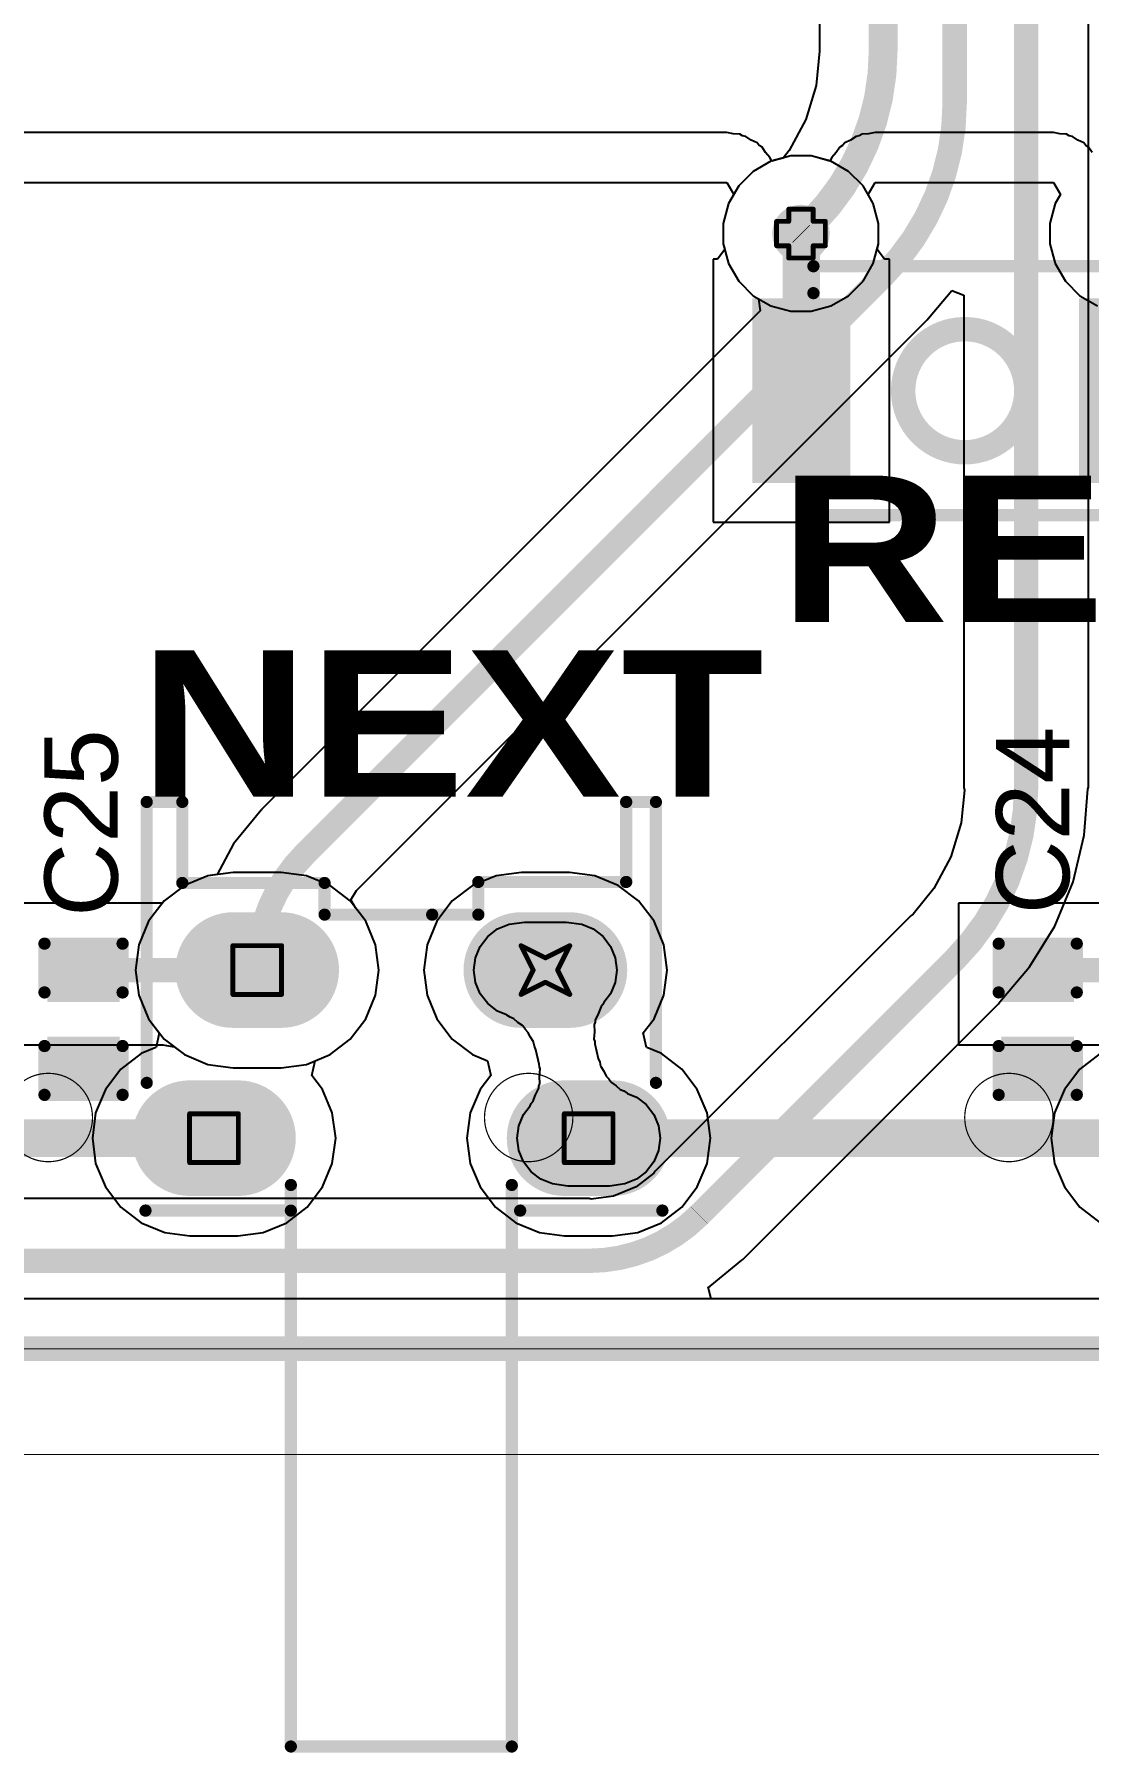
# Model space of a CAD drawing. Header units: inches. Extents: x -5 to 501, y -9 to 81.
# Drawn here: x 19.66 to 30.63, y -4.21 to 13.68 of the extents above; entities that cross this region are included whole.
import ezdxf

# ---------------------------------------------------------------- set-up
doc = ezdxf.new("R2010")
doc.units = ezdxf.units.IN
for name, color, linetype in [('Board Outline', 216, 'Continuous'), ('Bottom Layer', 5, 'Continuous'), ('Bottom Solder', 6, 'Continuous'), ('Drill Drawing', 1, 'Continuous'), ('Ground', 16, 'Continuous'), ('Mechanical 4', 56, 'Continuous'), ('Multi-Layer', 9, 'Continuous'), ('Pad Holes', 156, 'Continuous'), ('Power', 76, 'Continuous'), ('Top Layer', 1, 'Continuous'), ('Top Overlay', 2, 'Continuous'), ('Top Paste', 8, 'Continuous'), ('Top Solder', 216, 'Continuous'), ('Via Holes', 16, 'Continuous')]:
    doc.layers.add(name, color=color, linetype=linetype)
doc.styles.add('Arial', font='', dxfattribs={"height": 0.2})
doc.styles.add('Arial Black_Bold', font='', dxfattribs={"height": 0.2})
doc.styles.get('Arial').set_extended_font_data('Arial')
doc.styles.get('Arial Black_Bold').set_extended_font_data('Arial Black', bold=True)

msp = doc.modelspace()

# ---------------------------------------------------------------- hatches: boundary and pattern name
at = {"layer": 'Bottom Layer'}
h = msp.add_hatch(color=5, dxfattribs=at)
edge = h.paths.add_edge_path()
edge.add_arc((27.635, 11.608), 0.3, 0, 360)
h = msp.add_hatch(color=5, dxfattribs=at)
edge = h.paths.add_edge_path()
edge.add_arc((21.725, 3.941), 0.5, 90, 270)
edge.add_line((21.725, 3.441), (22.225, 3.441))
edge.add_arc((22.225, 3.941), 0.5, 270, 450)
edge.add_line((22.225, 4.441), (21.725, 4.441))
h = msp.add_hatch(color=5, dxfattribs=at)
edge = h.paths.add_edge_path()
edge.add_arc((24.725, 3.941), 0.5, 90, 270)
edge.add_line((24.725, 3.441), (25.225, 3.441))
edge.add_arc((25.225, 3.941), 0.5, 270, 450)
edge.add_line((25.225, 4.441), (24.725, 4.441))
h = msp.add_hatch(color=5, dxfattribs=at)
edge = h.paths.add_edge_path()
edge.add_arc((21.275, 2.191), 0.5, 90, 270)
edge.add_line((21.275, 1.691), (21.775, 1.691))
edge.add_arc((21.775, 2.191), 0.5, 270, 450)
edge.add_line((21.775, 2.691), (21.275, 2.691))
h = msp.add_hatch(color=5, dxfattribs=at)
edge = h.paths.add_edge_path()
edge.add_arc((25.175, 2.191), 0.5, 90, 270)
edge.add_line((25.175, 1.691), (25.675, 1.691))
edge.add_arc((25.675, 2.191), 0.5, 270, 450)
edge.add_line((25.675, 2.691), (25.175, 2.691))
at = {"layer": 'Bottom Solder'}
h = msp.add_hatch(color=6, dxfattribs=at)
edge = h.paths.add_edge_path()
edge.add_arc((21.725, 3.941), 0.602, 90, 270)
edge.add_line((21.725, 3.339), (22.225, 3.339))
edge.add_arc((22.225, 3.941), 0.602, 270, 450)
edge.add_line((22.225, 4.543), (21.725, 4.543))
h = msp.add_hatch(color=6, dxfattribs=at)
edge = h.paths.add_edge_path()
edge.add_arc((24.725, 3.941), 0.602, 90, 270)
edge.add_line((24.725, 3.339), (25.225, 3.339))
edge.add_arc((25.225, 3.941), 0.602, 270, 450)
edge.add_line((25.225, 4.543), (24.725, 4.543))
h = msp.add_hatch(color=6, dxfattribs=at)
edge = h.paths.add_edge_path()
edge.add_arc((21.275, 2.191), 0.602, 90, 270)
edge.add_line((21.275, 1.589), (21.775, 1.589))
edge.add_arc((21.775, 2.191), 0.602, 270, 450)
edge.add_line((21.775, 2.793), (21.275, 2.793))
h = msp.add_hatch(color=6, dxfattribs=at)
edge = h.paths.add_edge_path()
edge.add_arc((25.175, 2.191), 0.602, 90, 270)
edge.add_line((25.175, 1.589), (25.675, 1.589))
edge.add_arc((25.675, 2.191), 0.602, 270, 450)
edge.add_line((25.675, 2.793), (25.175, 2.793))
at = {"layer": 'Ground'}
h = msp.add_hatch(color=16, dxfattribs=at)
edge = h.paths.add_edge_path()
edge.add_arc((27.635, 11.608), 0.3, 0, 360)
h = msp.add_hatch(color=16, dxfattribs=at)
edge = h.paths.add_edge_path()
edge.add_arc((21.725, 3.941), 0.5, 90, 270)
edge.add_line((21.725, 3.441), (22.225, 3.441))
edge.add_arc((22.225, 3.941), 0.5, 270, 450)
edge.add_line((22.225, 4.441), (21.725, 4.441))
h = msp.add_hatch(color=16, dxfattribs=at)
edge = h.paths.add_edge_path()
edge.add_arc((24.725, 3.941), 0.5, 90, 270)
edge.add_line((24.725, 3.441), (25.225, 3.441))
edge.add_arc((25.225, 3.941), 0.5, 270, 450)
edge.add_line((25.225, 4.441), (24.725, 4.441))
h = msp.add_hatch(color=16, dxfattribs=at)
edge = h.paths.add_edge_path()
edge.add_arc((21.275, 2.191), 0.5, 90, 270)
edge.add_line((21.275, 1.691), (21.775, 1.691))
edge.add_arc((21.775, 2.191), 0.5, 270, 450)
edge.add_line((21.775, 2.691), (21.275, 2.691))
h = msp.add_hatch(color=16, dxfattribs=at)
edge = h.paths.add_edge_path()
edge.add_arc((25.175, 2.191), 0.5, 90, 270)
edge.add_line((25.175, 1.691), (25.675, 1.691))
edge.add_arc((25.675, 2.191), 0.5, 270, 450)
edge.add_line((25.675, 2.691), (25.175, 2.691))
at = {"layer": 'Multi-Layer'}
h = msp.add_hatch(color=9, dxfattribs=at)
edge = h.paths.add_edge_path()
edge.add_arc((21.725, 3.941), 0.5, 90, 270)
edge.add_line((21.725, 3.441), (22.225, 3.441))
edge.add_arc((22.225, 3.941), 0.5, 270, 450)
edge.add_line((22.225, 4.441), (21.725, 4.441))
h = msp.add_hatch(color=9, dxfattribs=at)
edge = h.paths.add_edge_path()
edge.add_arc((24.725, 3.941), 0.5, 90, 270)
edge.add_line((24.725, 3.441), (25.225, 3.441))
edge.add_arc((25.225, 3.941), 0.5, 270, 450)
edge.add_line((25.225, 4.441), (24.725, 4.441))
h = msp.add_hatch(color=9, dxfattribs=at)
edge = h.paths.add_edge_path()
edge.add_arc((21.275, 2.191), 0.5, 90, 270)
edge.add_line((21.275, 1.691), (21.775, 1.691))
edge.add_arc((21.775, 2.191), 0.5, 270, 450)
edge.add_line((21.775, 2.691), (21.275, 2.691))
h = msp.add_hatch(color=9, dxfattribs=at)
edge = h.paths.add_edge_path()
edge.add_arc((25.175, 2.191), 0.5, 90, 270)
edge.add_line((25.175, 1.691), (25.675, 1.691))
edge.add_arc((25.675, 2.191), 0.5, 270, 450)
edge.add_line((25.675, 2.691), (25.175, 2.691))
at = {"layer": 'Pad Holes'}
h = msp.add_hatch(color=7, dxfattribs=at)
edge = h.paths.add_edge_path()
edge.add_arc((21.825, 3.941), 0.3, 90, 270)
edge.add_line((21.825, 3.641), (22.125, 3.641))
edge.add_arc((22.125, 3.941), 0.3, 270, 450)
edge.add_line((22.125, 4.241), (21.825, 4.241))
h = msp.add_hatch(color=7, dxfattribs=at)
edge = h.paths.add_edge_path()
edge.add_arc((24.825, 3.941), 0.3, 90, 270)
edge.add_line((24.825, 3.641), (25.125, 3.641))
edge.add_arc((25.125, 3.941), 0.3, 270, 450)
edge.add_line((25.125, 4.241), (24.825, 4.241))
h = msp.add_hatch(color=7, dxfattribs=at)
edge = h.paths.add_edge_path()
edge.add_arc((21.375, 2.191), 0.3, 90, 270)
edge.add_line((21.375, 1.891), (21.675, 1.891))
edge.add_arc((21.675, 2.191), 0.3, 270, 450)
edge.add_line((21.675, 2.491), (21.375, 2.491))
h = msp.add_hatch(color=7, dxfattribs=at)
edge = h.paths.add_edge_path()
edge.add_arc((25.275, 2.191), 0.3, 90, 270)
edge.add_line((25.275, 1.891), (25.575, 1.891))
edge.add_arc((25.575, 2.191), 0.3, 270, 450)
edge.add_line((25.575, 2.491), (25.275, 2.491))
at = {"layer": 'Power'}
h = msp.add_hatch(color=76, dxfattribs=at)
edge = h.paths.add_edge_path()
edge.add_arc((27.635, 11.608), 0.3, 0, 360)
h = msp.add_hatch(color=76, dxfattribs=at)
edge = h.paths.add_edge_path()
edge.add_arc((21.725, 3.941), 0.5, 90, 270)
edge.add_line((21.725, 3.441), (22.225, 3.441))
edge.add_arc((22.225, 3.941), 0.5, 270, 450)
edge.add_line((22.225, 4.441), (21.725, 4.441))
h = msp.add_hatch(color=76, dxfattribs=at)
edge = h.paths.add_edge_path()
edge.add_arc((24.725, 3.941), 0.5, 90, 270)
edge.add_line((24.725, 3.441), (25.225, 3.441))
edge.add_arc((25.225, 3.941), 0.5, 270, 450)
edge.add_line((25.225, 4.441), (24.725, 4.441))
h = msp.add_hatch(color=76, dxfattribs=at)
edge = h.paths.add_edge_path()
edge.add_arc((21.275, 2.191), 0.5, 90, 270)
edge.add_line((21.275, 1.691), (21.775, 1.691))
edge.add_arc((21.775, 2.191), 0.5, 270, 450)
edge.add_line((21.775, 2.691), (21.275, 2.691))
h = msp.add_hatch(color=76, dxfattribs=at)
edge = h.paths.add_edge_path()
edge.add_arc((25.175, 2.191), 0.5, 90, 270)
edge.add_line((25.175, 1.691), (25.675, 1.691))
edge.add_arc((25.675, 2.191), 0.5, 270, 450)
edge.add_line((25.675, 2.691), (25.175, 2.691))
at = {"layer": 'Top Layer'}
h = msp.add_hatch(color=1, dxfattribs=at)
edge = h.paths.add_edge_path()
edge.add_arc((27.635, 11.608), 0.3, 0, 360)
for points in [[(28.05, 9.112), (27.23, 9.112), (27.23, 10.832), (28.05, 10.832)], [(20.485, 3.67), (19.85, 3.67), (19.85, 4.128), (20.485, 4.128)], [(30.417, 3.67), (29.782, 3.67), (29.782, 4.128), (30.417, 4.128)], [(20.485, 2.731), (19.85, 2.731), (19.85, 3.188), (20.485, 3.188)], [(30.417, 2.731), (29.782, 2.731), (29.782, 3.188), (30.417, 3.188)]]:
    msp.add_hatch(color=1, dxfattribs=at).paths.add_polyline_path(points)
h = msp.add_hatch(color=1, dxfattribs=at)
edge = h.paths.add_edge_path()
edge.add_arc((21.725, 3.941), 0.5, 90, 270)
edge.add_line((21.725, 3.441), (22.225, 3.441))
edge.add_arc((22.225, 3.941), 0.5, 270, 450)
edge.add_line((22.225, 4.441), (21.725, 4.441))
h = msp.add_hatch(color=1, dxfattribs=at)
edge = h.paths.add_edge_path()
edge.add_arc((24.725, 3.941), 0.5, 90, 270)
edge.add_line((24.725, 3.441), (25.225, 3.441))
edge.add_arc((25.225, 3.941), 0.5, 270, 450)
edge.add_line((25.225, 4.441), (24.725, 4.441))
h = msp.add_hatch(color=1, dxfattribs=at)
edge = h.paths.add_edge_path()
edge.add_arc((21.275, 2.191), 0.5, 90, 270)
edge.add_line((21.275, 1.691), (21.775, 1.691))
edge.add_arc((21.775, 2.191), 0.5, 270, 450)
edge.add_line((21.775, 2.691), (21.275, 2.691))
h = msp.add_hatch(color=1, dxfattribs=at)
edge = h.paths.add_edge_path()
edge.add_arc((25.175, 2.191), 0.5, 90, 270)
edge.add_line((25.175, 1.691), (25.675, 1.691))
edge.add_arc((25.675, 2.191), 0.5, 270, 450)
edge.add_line((25.675, 2.691), (25.175, 2.691))
at = {"layer": 'Top Paste'}
for points in [[(28.05, 9.112), (27.23, 9.112), (27.23, 10.832), (28.05, 10.832)], [(20.485, 3.67), (19.85, 3.67), (19.85, 4.128), (20.485, 4.128)], [(30.417, 3.67), (29.782, 3.67), (29.782, 4.128), (30.417, 4.128)], [(20.485, 2.731), (19.85, 2.731), (19.85, 3.188), (20.485, 3.188)], [(30.417, 2.731), (29.782, 2.731), (29.782, 3.188), (30.417, 3.188)]]:
    msp.add_hatch(color=8, dxfattribs=at).paths.add_polyline_path(points)
at = {"layer": 'Top Solder'}
for points in [[(28.151, 9.011), (27.128, 9.011), (27.128, 10.934), (28.151, 10.934)], [(31.551, 9.011), (30.528, 9.011), (30.528, 10.934), (31.551, 10.934)], [(20.545, 3.61), (19.79, 3.61), (19.79, 4.187), (20.545, 4.187)], [(30.477, 3.61), (29.722, 3.61), (29.722, 4.187), (30.477, 4.187)], [(20.545, 2.671), (19.79, 2.671), (19.79, 3.248), (20.545, 3.248)], [(30.477, 2.671), (29.722, 2.671), (29.722, 3.248), (30.477, 3.248)]]:
    msp.add_hatch(color=216, dxfattribs=at).paths.add_polyline_path(points)
h = msp.add_hatch(color=216, dxfattribs=at)
edge = h.paths.add_edge_path()
edge.add_arc((21.725, 3.941), 0.602, 90, 270)
edge.add_line((21.725, 3.339), (22.225, 3.339))
edge.add_arc((22.225, 3.941), 0.602, 270, 450)
edge.add_line((22.225, 4.543), (21.725, 4.543))
h = msp.add_hatch(color=216, dxfattribs=at)
edge = h.paths.add_edge_path()
edge.add_arc((24.725, 3.941), 0.602, 90, 270)
edge.add_line((24.725, 3.339), (25.225, 3.339))
edge.add_arc((25.225, 3.941), 0.602, 270, 450)
edge.add_line((25.225, 4.543), (24.725, 4.543))
h = msp.add_hatch(color=216, dxfattribs=at)
edge = h.paths.add_edge_path()
edge.add_arc((21.275, 2.191), 0.602, 90, 270)
edge.add_line((21.275, 1.589), (21.775, 1.589))
edge.add_arc((21.775, 2.191), 0.602, 270, 450)
edge.add_line((21.775, 2.793), (21.275, 2.793))
h = msp.add_hatch(color=216, dxfattribs=at)
edge = h.paths.add_edge_path()
edge.add_arc((25.175, 2.191), 0.602, 90, 270)
edge.add_line((25.175, 1.589), (25.675, 1.589))
edge.add_arc((25.675, 2.191), 0.602, 270, 450)
edge.add_line((25.675, 2.793), (25.175, 2.793))
at = {"layer": 'Via Holes'}
h = msp.add_hatch(color=7, dxfattribs=at)
edge = h.paths.add_edge_path()
edge.add_arc((27.635, 11.608), 0.15, 0, 360)

# ---------------------------------------------------------------- linework, layer by layer
at = {"layer": 'Board Outline', "const_width": 0.254}
msp.add_lwpolyline([(0, 0), (115, 0)], dxfattribs=at)
at = {"layer": 'Bottom Layer'}
for p, q in [((27.828, 14.997), (27.828, 13.516)), ((30.627, 5.845), (30.627, 14.212)), ((27.829, 13.507), (27.794, 13.15)), ((27.828, 13.516), (27.829, 13.507)), ((27.794, 13.15), (27.687, 12.797)), ((27.687, 12.797), (27.513, 12.473)), ((27.323, 12.361), (27.139, 12.254)), ((27.449, 12.394), (27.323, 12.361)), ((27.513, 12.473), (27.449, 12.394)), ((27.139, 12.254), (26.989, 12.104)), ((26.989, 12.104), (26.882, 11.92)), ((26.882, 11.92), (26.827, 11.714)), ((26.827, 11.714), (26.827, 11.501)), ((26.827, 11.501), (26.882, 11.296)), ((26.882, 11.296), (26.989, 11.112)), ((26.989, 11.112), (27.139, 10.961)), ((27.139, 10.961), (27.194, 10.929)), ((27.194, 10.929), (27.211, 10.804)), ((28.962, 10.729), (29.205, 11.014)), ((29.205, 11.014), (29.332, 10.967)), ((29.332, 10.967), (29.332, 5.845)), ((27.211, 10.804), (22.111, 5.703)), ((23.009, 4.77), (28.949, 10.711)), ((28.949, 10.711), (28.962, 10.729)), ((29.338, 5.815), (29.304, 5.474)), ((29.332, 5.845), (29.338, 5.815)), ((30.585, 5.347), (30.622, 5.824)), ((30.622, 5.824), (30.627, 5.845)), ((22.015, 5.605), (21.727, 5.255)), ((22.021, 5.614), (22.015, 5.605)), ((22.111, 5.703), (22.021, 5.614)), ((22.021, 5.614), (22.021, 5.614)), ((22.021, 5.614), (22.021, 5.614)), ((29.304, 5.474), (29.196, 5.118)), ((21.727, 5.255), (21.557, 4.936)), ((30.468, 4.861), (30.585, 5.347)), ((29.196, 5.118), (29.02, 4.789)), ((21.462, 4.923), (21.217, 4.821)), ((21.557, 4.936), (21.462, 4.923)), ((30.277, 4.399), (30.468, 4.861)), ((21.006, 4.66), (20.845, 4.449)), ((21.217, 4.821), (21.006, 4.66)), ((22.951, 4.672), (23.009, 4.77)), ((23, 4.588), (22.951, 4.672)), ((29.02, 4.789), (28.803, 4.524)), ((23.106, 4.449), (23, 4.588)), ((28.778, 4.507), (26.118, 1.847)), ((28.803, 4.524), (28.778, 4.507)), ((20.845, 4.449), (20.743, 4.204)), ((23.207, 4.204), (23.106, 4.449)), ((30.016, 3.973), (30.277, 4.399)), ((20.743, 4.204), (20.709, 3.941)), ((23.242, 3.941), (23.207, 4.204)), ((20.709, 3.941), (20.743, 3.678)), ((23.207, 3.678), (23.242, 3.941)), ((29.706, 3.61), (30.016, 3.973)), ((20.743, 3.678), (20.845, 3.433)), ((23.106, 3.433), (23.207, 3.678)), ((27.033, 0.932), (29.693, 3.591)), ((29.693, 3.591), (29.706, 3.61)), ((20.845, 3.433), (21.006, 3.222)), ((22.944, 3.222), (23.106, 3.433)), ((21.006, 3.222), (21.217, 3.061)), ((22.734, 3.061), (22.944, 3.222)), ((21.217, 3.061), (21.462, 2.959)), ((22.489, 2.959), (22.734, 3.061)), ((21.462, 2.959), (21.725, 2.924)), ((21.725, 2.924), (22.225, 2.924)), ((22.225, 2.924), (22.489, 2.959)), ((26.103, 1.826), (25.92, 1.685)), ((26.117, 1.847), (26.103, 1.826)), ((26.118, 1.847), (26.117, 1.847)), ((26.117, 1.847), (26.117, 1.847)), ((25.92, 1.685), (25.683, 1.587)), ((25.429, 1.562), (16.072, 1.562)), ((25.453, 1.557), (25.429, 1.562)), ((25.683, 1.587), (25.453, 1.557)), ((26.689, 0.651), (27.019, 0.922)), ((27.019, 0.922), (27.032, 0.931)), ((27.032, 0.931), (27.033, 0.931)), ((27.033, 0.931), (27.033, 0.932)), ((27.033, 0.931), (27.033, 0.931)), ((26.671, 0.641), (26.689, 0.651)), ((26.702, 0.518), (26.671, 0.641)), ((96.027, 0.518), (26.702, 0.518))]:
    msp.add_line(p, q, dxfattribs=at)
for points, const_width in [([(28.491, 13.516), (28.491, 22.059)], 0.3), ([(29.235, 12.965), (29.235, 21.414)], 0.254), ([(29.979, 5.845), (29.979, 20.888)], 0.254), ([(27.635, 11.608), (27.748, 11.72)], 0.3), ([(22.479, 5.156), (28.491, 11.169)], 0.254), ([(26.576, 1.39), (29.235, 4.049)], 0.254), ([(16.072, 0.914), (25.429, 0.914)], 0.254)]:
    msp.add_lwpolyline(points, dxfattribs=dict(at, const_width=const_width))
for points, const_width in [([(28.491, 13.516, -0.198912), (27.748, 11.72)], 0.3), ([(29.235, 12.965, -0.198912), (28.491, 11.169)], 0.254), ([(29.979, 5.845, -0.198912), (29.235, 4.049)], 0.254), ([(21.975, 3.941, -0.198912), (22.479, 5.156)], 0.254), ([(26.575, 1.389, -0.198731), (25.429, 0.914)], 0.254), ([(26.576, 1.39, -0.000174), (26.575, 1.389)], 0.254)]:
    msp.add_lwpolyline(points, format="xyb", dxfattribs=dict(at, const_width=const_width))
for points, const_width in [([(28.416, 13.516, 1), (28.566, 13.516, 1)], 0.15), ([(28.416, 13.516, 1), (28.566, 13.516, 1)], 0.15), ([(29.172, 12.965, 1), (29.299, 12.965, 1)], 0.127), ([(29.172, 12.965, 1), (29.299, 12.965, 1)], 0.127), ([(27.673, 11.72, 1), (27.823, 11.72, 1)], 0.15), ([(27.673, 11.72, 1), (27.823, 11.72, 1)], 0.15), ([(27.56, 11.608, 1), (27.71, 11.608, 1)], 0.15), ([(28.428, 11.169, 1), (28.555, 11.169, 1)], 0.127), ([(28.428, 11.169, 1), (28.555, 11.169, 1)], 0.127), ([(29.916, 5.845, 1), (30.043, 5.845, 1)], 0.127), ([(29.916, 5.845, 1), (30.043, 5.845, 1)], 0.127), ([(22.415, 5.156, 1), (22.542, 5.156, 1)], 0.127), ([(22.415, 5.156, 1), (22.542, 5.156, 1)], 0.127), ([(29.172, 4.049, 1), (29.299, 4.049, 1)], 0.127), ([(29.172, 4.049, 1), (29.299, 4.049, 1)], 0.127), ([(21.912, 3.941, 1), (22.039, 3.941, 1)], 0.127), ([(26.511, 1.389, 1), (26.638, 1.389, 1)], 0.127), ([(26.511, 1.389, 1), (26.638, 1.389, 1)], 0.127), ([(26.512, 1.39, 1), (26.639, 1.39, 1)], 0.127), ([(26.512, 1.39, 1), (26.639, 1.39, 1)], 0.127), ([(25.365, 0.914, 1), (25.492, 0.914, 1)], 0.127), ([(25.365, 0.914, 1), (25.492, 0.914, 1)], 0.127)]:
    msp.add_lwpolyline(points, format="xyb", close=True, dxfattribs=dict(at, const_width=const_width))
at = {"layer": 'Drill Drawing', "const_width": 0.0508}
for points in [[(27.508, 11.735), (27.508, 11.862)], [(27.508, 11.862), (27.762, 11.862)], [(27.762, 11.735), (27.762, 11.862)], [(27.381, 11.481), (27.381, 11.735)], [(27.381, 11.735), (27.508, 11.735)], [(27.762, 11.735), (27.889, 11.735)], [(27.889, 11.481), (27.889, 11.735)], [(27.381, 11.481), (27.508, 11.481)], [(27.508, 11.354), (27.508, 11.481)], [(27.762, 11.481), (27.889, 11.481)], [(27.762, 11.354), (27.762, 11.481)], [(27.508, 11.354), (27.762, 11.354)], [(21.721, 4.195), (22.229, 4.195)], [(21.721, 3.687), (21.721, 4.195)], [(22.229, 3.687), (22.229, 4.195)], [(24.721, 4.195), (24.975, 4.068)], [(24.721, 4.195), (24.848, 3.941)], [(24.975, 4.068), (25.229, 4.195)], [(25.102, 3.941), (25.229, 4.195)], [(24.721, 3.687), (24.848, 3.941)], [(25.102, 3.941), (25.229, 3.687)], [(24.721, 3.687), (24.975, 3.814)], [(24.975, 3.814), (25.229, 3.687)], [(21.721, 3.687), (22.229, 3.687)], [(21.271, 2.445), (21.779, 2.445)], [(21.271, 1.937), (21.271, 2.445)], [(21.779, 1.937), (21.779, 2.445)], [(25.171, 2.445), (25.679, 2.445)], [(25.171, 1.937), (25.171, 2.445)], [(25.679, 1.937), (25.679, 2.445)], [(21.271, 1.937), (21.779, 1.937)], [(25.171, 1.937), (25.679, 1.937)]]:
    msp.add_lwpolyline(points, dxfattribs=at)
at = {"layer": 'Drill Drawing', "const_width": 0.0254}
for points in [[(27.495, 11.862, 1), (27.521, 11.862, 1)], [(27.495, 11.862, 1), (27.521, 11.862, 1)], [(27.75, 11.862, 1), (27.775, 11.862, 1)], [(27.75, 11.862, 1), (27.775, 11.862, 1)], [(27.369, 11.735, 1), (27.394, 11.735, 1)], [(27.369, 11.735, 1), (27.394, 11.735, 1)], [(27.495, 11.735, 1), (27.521, 11.735, 1)], [(27.495, 11.735, 1), (27.521, 11.735, 1)], [(27.75, 11.735, 1), (27.775, 11.735, 1)], [(27.75, 11.735, 1), (27.775, 11.735, 1)], [(27.877, 11.735, 1), (27.902, 11.735, 1)], [(27.877, 11.735, 1), (27.902, 11.735, 1)], [(27.369, 11.481, 1), (27.394, 11.481, 1)], [(27.369, 11.481, 1), (27.394, 11.481, 1)], [(27.495, 11.481, 1), (27.521, 11.481, 1)], [(27.495, 11.481, 1), (27.521, 11.481, 1)], [(27.75, 11.481, 1), (27.775, 11.481, 1)], [(27.75, 11.481, 1), (27.775, 11.481, 1)], [(27.877, 11.481, 1), (27.902, 11.481, 1)], [(27.877, 11.481, 1), (27.902, 11.481, 1)], [(27.495, 11.354, 1), (27.521, 11.354, 1)], [(27.495, 11.354, 1), (27.521, 11.354, 1)], [(27.75, 11.354, 1), (27.775, 11.354, 1)], [(27.75, 11.354, 1), (27.775, 11.354, 1)], [(21.709, 4.195, 1), (21.734, 4.195, 1)], [(21.709, 4.195, 1), (21.734, 4.195, 1)], [(22.217, 4.195, 1), (22.242, 4.195, 1)], [(22.217, 4.195, 1), (22.242, 4.195, 1)], [(24.709, 4.195, 1), (24.734, 4.195, 1)], [(24.709, 4.195, 1), (24.734, 4.195, 1)], [(25.217, 4.195, 1), (25.242, 4.195, 1)], [(25.217, 4.195, 1), (25.242, 4.195, 1)], [(24.836, 3.941, 1), (24.861, 3.941, 1)], [(24.836, 3.941, 1), (24.861, 3.941, 1)], [(24.963, 4.068, 1), (24.988, 4.068, 1)], [(24.963, 4.068, 1), (24.988, 4.068, 1)], [(25.09, 3.941, 1), (25.115, 3.941, 1)], [(25.09, 3.941, 1), (25.115, 3.941, 1)], [(24.963, 3.814, 1), (24.988, 3.814, 1)], [(24.963, 3.814, 1), (24.988, 3.814, 1)], [(21.709, 3.687, 1), (21.734, 3.687, 1)], [(21.709, 3.687, 1), (21.734, 3.687, 1)], [(22.217, 3.687, 1), (22.242, 3.687, 1)], [(22.217, 3.687, 1), (22.242, 3.687, 1)], [(24.709, 3.687, 1), (24.734, 3.687, 1)], [(24.709, 3.687, 1), (24.734, 3.687, 1)], [(25.217, 3.687, 1), (25.242, 3.687, 1)], [(25.217, 3.687, 1), (25.242, 3.687, 1)], [(21.259, 2.445, 1), (21.284, 2.445, 1)], [(21.259, 2.445, 1), (21.284, 2.445, 1)], [(21.767, 2.445, 1), (21.792, 2.445, 1)], [(21.767, 2.445, 1), (21.792, 2.445, 1)], [(25.159, 2.445, 1), (25.184, 2.445, 1)], [(25.159, 2.445, 1), (25.184, 2.445, 1)], [(25.667, 2.445, 1), (25.692, 2.445, 1)], [(25.667, 2.445, 1), (25.692, 2.445, 1)], [(21.259, 1.937, 1), (21.284, 1.937, 1)], [(21.259, 1.937, 1), (21.284, 1.937, 1)], [(21.767, 1.937, 1), (21.792, 1.937, 1)], [(21.767, 1.937, 1), (21.792, 1.937, 1)], [(25.159, 1.937, 1), (25.184, 1.937, 1)], [(25.159, 1.937, 1), (25.184, 1.937, 1)], [(25.667, 1.937, 1), (25.692, 1.937, 1)], [(25.667, 1.937, 1), (25.692, 1.937, 1)]]:
    msp.add_lwpolyline(points, format="xyb", close=True, dxfattribs=at)
at = {"layer": 'Ground'}
for p, q in [((27.323, 12.361), (27.139, 12.254)), ((27.529, 12.416), (27.323, 12.361)), ((27.742, 12.416), (27.529, 12.416)), ((27.947, 12.361), (27.742, 12.416)), ((28.131, 12.254), (27.947, 12.361)), ((27.139, 12.254), (26.989, 12.104)), ((28.282, 12.104), (28.131, 12.254)), ((26.989, 12.104), (26.882, 11.92)), ((28.388, 11.92), (28.282, 12.104)), ((26.882, 11.92), (26.827, 11.714)), ((28.443, 11.714), (28.388, 11.92)), ((26.827, 11.714), (26.827, 11.501)), ((28.443, 11.501), (28.443, 11.714)), ((26.827, 11.501), (26.882, 11.296)), ((28.388, 11.296), (28.443, 11.501)), ((26.882, 11.296), (26.989, 11.112)), ((28.282, 11.112), (28.388, 11.296)), ((26.989, 11.112), (27.139, 10.961)), ((28.131, 10.961), (28.282, 11.112)), ((27.139, 10.961), (27.323, 10.855)), ((27.947, 10.855), (28.131, 10.961)), ((27.323, 10.855), (27.529, 10.8)), ((27.529, 10.8), (27.742, 10.8)), ((27.742, 10.8), (27.947, 10.855)), ((21.462, 4.923), (21.217, 4.821)), ((21.725, 4.958), (21.462, 4.923)), ((22.225, 4.958), (21.725, 4.958)), ((22.489, 4.923), (22.225, 4.958)), ((22.734, 4.821), (22.489, 4.923)), ((21.006, 4.66), (20.845, 4.449)), ((21.217, 4.821), (21.006, 4.66)), ((22.944, 4.66), (22.734, 4.821)), ((23.106, 4.449), (22.944, 4.66)), ((20.845, 4.449), (20.743, 4.204)), ((23.207, 4.204), (23.106, 4.449)), ((20.743, 4.204), (20.709, 3.941)), ((23.242, 3.941), (23.207, 4.204)), ((20.709, 3.941), (20.743, 3.678)), ((23.207, 3.678), (23.242, 3.941)), ((20.743, 3.678), (20.845, 3.433)), ((23.106, 3.433), (23.207, 3.678)), ((20.845, 3.433), (21.006, 3.222)), ((22.944, 3.222), (23.106, 3.433)), ((21.006, 3.222), (21.217, 3.061)), ((22.734, 3.061), (22.944, 3.222)), ((21.217, 3.061), (21.462, 2.959)), ((22.489, 2.959), (22.734, 3.061)), ((21.462, 2.959), (21.725, 2.924)), ((21.725, 2.924), (22.225, 2.924)), ((22.225, 2.924), (22.489, 2.959)), ((96.027, 0.518), (0.518, 0.518))]:
    msp.add_line(p, q, dxfattribs=at)
at = {"layer": 'Mechanical 4'}
for points, const_width in [([(20.261, 2.406, 1), (19.341, 2.406, 1)], 0.0127), ([(25.261, 2.406, 1), (24.341, 2.406, 1)], 0.0127), ([(30.26, 2.406, 1), (29.34, 2.406, 1)], 0.0127), ([(20.258, 2.406, 1), (20.264, 2.406, 1)], 0.00635), ([(24.338, 2.406, 1), (24.344, 2.406, 1)], 0.00635), ([(25.258, 2.406, 1), (25.264, 2.406, 1)], 0.00635), ([(29.337, 2.406, 1), (29.343, 2.406, 1)], 0.00635), ([(30.257, 2.406, 1), (30.263, 2.406, 1)], 0.00635)]:
    msp.add_lwpolyline(points, format="xyb", close=True, dxfattribs=dict(at, const_width=const_width))
at = {"layer": 'Mechanical 4', "const_width": 0.0127}
for points in [[(0.001, -0.002), (115.001, -0.002)], [(4.678, -1.102), (110.278, -1.102)]]:
    msp.add_lwpolyline(points, dxfattribs=at)
at = {"layer": 'Power'}
for p, q in [((26.864, 12.659), (17.257, 12.659)), ((26.93, 12.646), (26.864, 12.659)), ((26.998, 12.642), (26.93, 12.646)), ((27.028, 12.626), (26.998, 12.642)), ((27.062, 12.62), (27.028, 12.626)), ((27.118, 12.582), (27.062, 12.62)), ((27.179, 12.552), (27.118, 12.582)), ((27.201, 12.526), (27.179, 12.552)), ((27.23, 12.507), (27.201, 12.526)), ((28.069, 12.526), (28.041, 12.507)), ((28.092, 12.552), (28.069, 12.526)), ((28.152, 12.582), (28.092, 12.552)), ((28.209, 12.62), (28.152, 12.582)), ((28.242, 12.626), (28.209, 12.62)), ((28.273, 12.642), (28.242, 12.626)), ((28.34, 12.646), (28.273, 12.642)), ((28.407, 12.659), (28.34, 12.646)), ((30.264, 12.659), (28.407, 12.659)), ((30.33, 12.646), (30.264, 12.659)), ((30.398, 12.642), (30.33, 12.646)), ((30.428, 12.626), (30.398, 12.642)), ((30.462, 12.62), (30.428, 12.626)), ((30.518, 12.582), (30.462, 12.62)), ((30.579, 12.552), (30.518, 12.582)), ((30.601, 12.526), (30.579, 12.552)), ((30.63, 12.507), (30.601, 12.526)), ((27.267, 12.451), (27.23, 12.507)), ((27.312, 12.4), (27.267, 12.451)), ((27.333, 12.363), (27.312, 12.4)), ((27.529, 12.416), (27.333, 12.363)), ((27.742, 12.416), (27.529, 12.416)), ((27.937, 12.363), (27.742, 12.416)), ((27.958, 12.4), (27.937, 12.363)), ((28.003, 12.451), (27.958, 12.4)), ((28.041, 12.507), (28.003, 12.451)), ((30.667, 12.451), (30.63, 12.507)), ((16.739, 12.141), (26.864, 12.141)), ((26.864, 12.141), (26.937, 12.014)), ((26.937, 12.014), (26.882, 11.92)), ((28.334, 12.014), (28.407, 12.141)), ((28.388, 11.92), (28.334, 12.014)), ((28.407, 12.141), (30.264, 12.141)), ((30.264, 12.141), (30.337, 12.014)), ((30.337, 12.014), (30.282, 11.92)), ((26.882, 11.92), (26.827, 11.714)), ((28.443, 11.714), (28.388, 11.92)), ((30.282, 11.92), (30.227, 11.714)), ((26.827, 11.714), (26.827, 11.501)), ((28.443, 11.501), (28.443, 11.714)), ((30.227, 11.714), (30.227, 11.501)), ((26.827, 11.501), (26.882, 11.296)), ((28.388, 11.296), (28.443, 11.501)), ((30.227, 11.501), (30.282, 11.296)), ((26.882, 11.296), (26.989, 11.112)), ((28.282, 11.112), (28.388, 11.296)), ((30.282, 11.296), (30.389, 11.112)), ((26.989, 11.112), (27.139, 10.961)), ((28.131, 10.961), (28.282, 11.112)), ((30.389, 11.112), (30.539, 10.961)), ((27.139, 10.961), (27.323, 10.855)), ((27.947, 10.855), (28.131, 10.961)), ((30.539, 10.961), (30.723, 10.855)), ((27.323, 10.855), (27.529, 10.8)), ((27.529, 10.8), (27.742, 10.8)), ((27.742, 10.8), (27.947, 10.855)), ((21.462, 4.923), (21.217, 4.821)), ((21.725, 4.958), (21.462, 4.923)), ((22.225, 4.958), (21.725, 4.958)), ((22.489, 4.923), (22.225, 4.958)), ((22.734, 4.821), (22.489, 4.923)), ((24.462, 4.923), (24.217, 4.821)), ((24.725, 4.958), (24.462, 4.923)), ((25.225, 4.958), (24.725, 4.958)), ((25.489, 4.923), (25.225, 4.958)), ((25.734, 4.821), (25.489, 4.923)), ((21.006, 4.66), (20.845, 4.449)), ((21.217, 4.821), (21.006, 4.66)), ((22.944, 4.66), (22.734, 4.821)), ((23.106, 4.449), (22.944, 4.66)), ((24.006, 4.66), (23.845, 4.449)), ((24.217, 4.821), (24.006, 4.66)), ((25.944, 4.66), (25.734, 4.821)), ((26.106, 4.449), (25.944, 4.66)), ((20.845, 4.449), (20.743, 4.204)), ((23.207, 4.204), (23.106, 4.449)), ((23.845, 4.449), (23.743, 4.204)), ((24.376, 4.291), (24.478, 4.369)), ((24.478, 4.369), (24.597, 4.418)), ((24.597, 4.418), (24.759, 4.44)), ((24.759, 4.44), (25.191, 4.44)), ((25.191, 4.44), (25.353, 4.418)), ((25.353, 4.418), (25.472, 4.369)), ((25.472, 4.369), (25.575, 4.291)), ((26.207, 4.204), (26.106, 4.449)), ((20.743, 4.204), (20.709, 3.941)), ((23.242, 3.941), (23.207, 4.204)), ((23.743, 4.204), (23.709, 3.941)), ((24.248, 4.069), (24.297, 4.188)), ((24.297, 4.188), (24.376, 4.291)), ((25.575, 4.291), (25.653, 4.188)), ((25.653, 4.188), (25.703, 4.069)), ((26.242, 3.941), (26.207, 4.204)), ((20.709, 3.941), (20.743, 3.678)), ((23.207, 3.678), (23.242, 3.941)), ((23.709, 3.941), (23.743, 3.678)), ((24.231, 3.941), (24.248, 4.069)), ((24.248, 3.813), (24.231, 3.941)), ((25.703, 4.069), (25.72, 3.941)), ((25.72, 3.941), (25.703, 3.813)), ((26.207, 3.678), (26.242, 3.941)), ((24.297, 3.694), (24.248, 3.813)), ((25.703, 3.813), (25.653, 3.694)), ((20.743, 3.678), (20.845, 3.433)), ((23.106, 3.433), (23.207, 3.678)), ((23.743, 3.678), (23.845, 3.433)), ((24.376, 3.592), (24.297, 3.694)), ((24.478, 3.513), (24.376, 3.592)), ((25.573, 3.581), (25.556, 3.563)), ((25.583, 3.603), (25.573, 3.581)), ((25.653, 3.694), (25.583, 3.603)), ((26.106, 3.433), (26.207, 3.678)), ((20.845, 3.433), (20.956, 3.287)), ((22.944, 3.222), (23.106, 3.433)), ((23.845, 3.433), (24.006, 3.222)), ((24.569, 3.475), (24.478, 3.513)), ((24.571, 3.474), (24.569, 3.475)), ((24.574, 3.473), (24.571, 3.474)), ((24.609, 3.449), (24.574, 3.473)), ((24.647, 3.435), (24.609, 3.449)), ((24.689, 3.395), (24.647, 3.435)), ((25.494, 3.421), (25.492, 3.397)), ((25.528, 3.491), (25.494, 3.421)), ((25.556, 3.563), (25.528, 3.491)), ((25.994, 3.287), (26.106, 3.433)), ((20.956, 3.287), (20.922, 3.136)), ((22.734, 3.061), (22.944, 3.222)), ((24.006, 3.222), (24.217, 3.061)), ((24.737, 3.363), (24.689, 3.395)), ((24.739, 3.361), (24.737, 3.363)), ((24.741, 3.36), (24.739, 3.361)), ((24.741, 3.359), (24.741, 3.36)), ((24.764, 3.324), (24.741, 3.359)), ((24.794, 3.296), (24.764, 3.324)), ((24.819, 3.242), (24.794, 3.296)), ((24.85, 3.195), (24.819, 3.242)), ((25.486, 3.297), (25.481, 3.22)), ((25.481, 3.22), (25.489, 3.197)), ((25.492, 3.397), (25.484, 3.374)), ((25.484, 3.374), (25.486, 3.297)), ((26.029, 3.136), (25.994, 3.287)), ((20.767, 3.071), (20.556, 2.91)), ((20.921, 3.135), (20.767, 3.071)), ((20.922, 3.136), (20.921, 3.135)), ((22.58, 2.997), (22.734, 3.061)), ((24.217, 3.061), (24.371, 2.997)), ((24.85, 3.193), (24.85, 3.195)), ((24.852, 3.19), (24.85, 3.193)), ((24.86, 3.149), (24.852, 3.19)), ((24.877, 3.111), (24.86, 3.149)), ((24.911, 2.96), (24.877, 3.111)), ((25.489, 3.197), (25.489, 3.172)), ((25.489, 3.172), (25.524, 3.021)), ((26.03, 3.135), (26.029, 3.136)), ((26.184, 3.071), (26.03, 3.135)), ((26.394, 2.91), (26.184, 3.071)), ((30.749, 3.071), (30.539, 2.91)), ((20.556, 2.91), (20.395, 2.699)), ((22.544, 2.845), (22.579, 2.996)), ((22.579, 2.996), (22.58, 2.997)), ((24.371, 2.997), (24.372, 2.996)), ((24.372, 2.996), (24.406, 2.845)), ((24.912, 2.935), (24.911, 2.96)), ((24.92, 2.912), (24.912, 2.935)), ((24.915, 2.835), (24.92, 2.912)), ((25.524, 3.021), (25.541, 2.983)), ((25.541, 2.983), (25.549, 2.942)), ((25.549, 2.942), (25.551, 2.939)), ((25.551, 2.939), (25.551, 2.937)), ((25.551, 2.937), (25.582, 2.89)), ((25.582, 2.89), (25.607, 2.836)), ((26.556, 2.699), (26.394, 2.91)), ((30.539, 2.91), (30.377, 2.699)), ((20.395, 2.699), (20.293, 2.454)), ((22.656, 2.699), (22.544, 2.845)), ((22.757, 2.454), (22.656, 2.699)), ((24.295, 2.699), (24.193, 2.454)), ((24.406, 2.845), (24.295, 2.699)), ((24.873, 2.641), (24.907, 2.711)), ((24.907, 2.711), (24.908, 2.735)), ((24.908, 2.735), (24.917, 2.758)), ((24.917, 2.758), (24.915, 2.835)), ((25.607, 2.836), (25.637, 2.808)), ((25.637, 2.808), (25.66, 2.773)), ((25.66, 2.773), (25.66, 2.772)), ((25.66, 2.772), (25.662, 2.771)), ((25.662, 2.771), (25.663, 2.769)), ((25.663, 2.769), (25.712, 2.737)), ((25.712, 2.737), (25.753, 2.697)), ((25.753, 2.697), (25.791, 2.683)), ((26.658, 2.454), (26.556, 2.699)), ((30.377, 2.699), (30.275, 2.454)), ((24.747, 2.438), (24.817, 2.529)), ((24.817, 2.529), (24.828, 2.551)), ((24.828, 2.551), (24.845, 2.569)), ((24.845, 2.569), (24.873, 2.641)), ((25.791, 2.683), (25.827, 2.658)), ((25.827, 2.658), (25.83, 2.658)), ((25.83, 2.658), (25.831, 2.657)), ((25.831, 2.657), (25.923, 2.619)), ((25.923, 2.619), (26.025, 2.54)), ((26.025, 2.54), (26.104, 2.438)), ((20.293, 2.454), (20.259, 2.191)), ((22.792, 2.191), (22.757, 2.454)), ((24.193, 2.454), (24.159, 2.191)), ((24.698, 2.319), (24.747, 2.438)), ((26.104, 2.438), (26.153, 2.319)), ((26.692, 2.191), (26.658, 2.454)), ((30.275, 2.454), (30.241, 2.191)), ((20.259, 2.191), (20.293, 1.928)), ((22.757, 1.928), (22.792, 2.191)), ((24.159, 2.191), (24.193, 1.928)), ((24.681, 2.191), (24.698, 2.319)), ((24.698, 2.063), (24.681, 2.191)), ((26.153, 2.319), (26.17, 2.191)), ((26.17, 2.191), (26.153, 2.063)), ((26.658, 1.928), (26.692, 2.191)), ((30.241, 2.191), (30.275, 1.928)), ((24.747, 1.944), (24.698, 2.063)), ((26.153, 2.063), (26.104, 1.944)), ((20.293, 1.928), (20.395, 1.683)), ((22.656, 1.683), (22.757, 1.928)), ((24.193, 1.928), (24.295, 1.683)), ((24.826, 1.841), (24.747, 1.944)), ((24.928, 1.763), (24.826, 1.841)), ((26.025, 1.841), (25.923, 1.763)), ((26.104, 1.944), (26.025, 1.841)), ((26.556, 1.683), (26.658, 1.928)), ((30.275, 1.928), (30.377, 1.683)), ((20.395, 1.683), (20.556, 1.472)), ((22.494, 1.472), (22.656, 1.683)), ((24.295, 1.683), (24.457, 1.472)), ((25.048, 1.714), (24.928, 1.763)), ((25.209, 1.692), (25.048, 1.714)), ((25.642, 1.692), (25.209, 1.692)), ((25.803, 1.714), (25.642, 1.692)), ((25.923, 1.763), (25.803, 1.714)), ((26.394, 1.472), (26.556, 1.683)), ((30.377, 1.683), (30.539, 1.472)), ((20.556, 1.472), (20.767, 1.31)), ((22.284, 1.31), (22.494, 1.472)), ((24.457, 1.472), (24.667, 1.31)), ((26.184, 1.31), (26.394, 1.472)), ((30.539, 1.472), (30.749, 1.31)), ((20.767, 1.31), (21.012, 1.209)), ((22.038, 1.209), (22.284, 1.31)), ((24.667, 1.31), (24.912, 1.209)), ((25.939, 1.209), (26.184, 1.31)), ((21.012, 1.209), (21.275, 1.174)), ((21.275, 1.174), (21.775, 1.174)), ((21.775, 1.174), (22.038, 1.209)), ((24.912, 1.209), (25.175, 1.174)), ((25.175, 1.174), (25.675, 1.174)), ((25.675, 1.174), (25.939, 1.209)), ((82.816, 0.518), (0.518, 0.518))]:
    msp.add_line(p, q, dxfattribs=at)
at = {"layer": 'Top Layer'}
for p, q in [((27.323, 12.361), (27.139, 12.254)), ((27.529, 12.416), (27.323, 12.361)), ((27.742, 12.416), (27.529, 12.416)), ((27.947, 12.361), (27.742, 12.416)), ((28.131, 12.254), (27.947, 12.361)), ((27.139, 12.254), (26.989, 12.104)), ((28.282, 12.104), (28.131, 12.254)), ((26.989, 12.104), (26.882, 11.92)), ((28.388, 11.92), (28.282, 12.104)), ((26.882, 11.92), (26.827, 11.714)), ((28.443, 11.714), (28.388, 11.92)), ((26.827, 11.714), (26.827, 11.501)), ((28.443, 11.501), (28.443, 11.714)), ((26.827, 11.501), (26.843, 11.441)), ((28.427, 11.441), (28.443, 11.501)), ((26.766, 11.34), (26.722, 11.34)), ((26.722, 11.34), (26.722, 8.604)), ((26.843, 11.441), (26.766, 11.34)), ((28.504, 11.34), (28.427, 11.441)), ((28.558, 11.34), (28.504, 11.34)), ((28.558, 8.604), (28.558, 11.34)), ((26.722, 8.604), (28.558, 8.604)), ((21.462, 4.923), (21.217, 4.821)), ((21.725, 4.958), (21.462, 4.923)), ((22.225, 4.958), (21.725, 4.958)), ((22.489, 4.923), (22.225, 4.958)), ((22.734, 4.821), (22.489, 4.923)), ((21.006, 4.66), (20.988, 4.636)), ((21.217, 4.821), (21.006, 4.66)), ((22.944, 4.66), (22.734, 4.821)), ((23.106, 4.449), (22.944, 4.66)), ((20.988, 4.636), (19.342, 4.636)), ((30.925, 4.636), (29.274, 4.636)), ((29.274, 4.636), (29.274, 3.162)), ((23.207, 4.204), (23.106, 4.449)), ((23.242, 3.941), (23.207, 4.204)), ((23.207, 3.678), (23.242, 3.941)), ((23.106, 3.433), (23.207, 3.678)), ((22.944, 3.222), (23.106, 3.433)), ((22.734, 3.061), (22.944, 3.222)), ((19.342, 3.162), (20.993, 3.162)), ((20.993, 3.162), (20.993, 3.162)), ((20.993, 3.162), (20.993, 3.162)), ((20.993, 3.162), (20.993, 3.162)), ((20.993, 3.162), (21.111, 3.142)), ((21.111, 3.142), (21.217, 3.061)), ((21.217, 3.061), (21.462, 2.959)), ((22.489, 2.959), (22.734, 3.061)), ((29.274, 3.162), (30.925, 3.162)), ((21.462, 2.959), (21.725, 2.924)), ((21.725, 2.924), (22.225, 2.924)), ((22.225, 2.924), (22.489, 2.959)), ((100.544, 0.518), (0.518, 0.518))]:
    msp.add_line(p, q, dxfattribs=at)
for points, const_width in [([(27.64, 9.972), (27.64, 11.603)], 0.389), ([(27.635, 11.608), (27.64, 11.603)], 0.254), ([(20.269, 3.941), (21.975, 3.941)], 0.254), ([(30.202, 3.941), (31.958, 3.941)], 0.254), ([(15.443, 2.191), (21.525, 2.191)], 0.389), ([(25.425, 2.191), (31.508, 2.191)], 0.389)]:
    msp.add_lwpolyline(points, dxfattribs=dict(at, const_width=const_width))
for points, const_width in [([(27.543, 11.603, 1), (27.737, 11.603, 1)], 0.195), ([(27.572, 11.608, 1), (27.699, 11.608, 1)], 0.127), ([(27.576, 11.603, 1), (27.703, 11.603, 1)], 0.127), ([(27.543, 9.972, 1), (27.737, 9.972, 1)], 0.195), ([(20.104, 3.899, 1), (20.231, 3.899, 1)], 0.127), ([(20.206, 3.941, 1), (20.333, 3.941, 1)], 0.127), ([(20.206, 3.941, 1), (20.333, 3.941, 1)], 0.127), ([(21.912, 3.941, 1), (22.039, 3.941, 1)], 0.127), ([(30.138, 3.941, 1), (30.265, 3.941, 1)], 0.127), ([(21.428, 2.191, 1), (21.623, 2.191, 1)], 0.195), ([(25.328, 2.191, 1), (25.523, 2.191, 1)], 0.195)]:
    msp.add_lwpolyline(points, format="xyb", close=True, dxfattribs=dict(at, const_width=const_width))
at = {"layer": 'Top Layer', "const_width": 0.254}
msp.add_lwpolyline([(20.168, 3.899, -0.198912), (20.269, 3.941)], format="xyb", dxfattribs=at)
at = {"layer": 'Top Overlay', "const_width": 0.127}
for points in [[(27.765, 10.988), (27.765, 11.268)], [(27.765, 11.268), (30.915, 11.268)], [(27.765, 8.677), (27.765, 8.956)], [(27.765, 8.677), (30.915, 8.677)], [(20.825, 5.691), (21.196, 5.691)], [(20.825, 2.767), (20.825, 5.691)], [(21.196, 4.848), (21.196, 5.691)], [(25.816, 4.858), (25.816, 5.691)], [(25.815, 5.691), (26.125, 5.691)], [(26.125, 2.767), (26.125, 5.691)], [(21.196, 4.848), (22.676, 4.848)], [(22.676, 4.518), (22.676, 4.848)], [(24.277, 4.858), (25.816, 4.858)], [(24.277, 4.518), (24.277, 4.858)], [(22.676, 4.518), (23.797, 4.518)], [(23.797, 4.518), (24.277, 4.518)], [(24.277, 4.518), (24.277, 4.518)], [(19.761, 4.216), (20.574, 4.216)], [(19.761, 3.708), (19.761, 4.216)], [(20.574, 3.708), (20.574, 4.216)], [(29.693, 4.216), (30.506, 4.216)], [(29.693, 3.708), (29.693, 4.216)], [(30.506, 3.708), (30.506, 4.216)], [(19.761, 2.642), (19.761, 3.15)], [(20.574, 2.642), (20.574, 3.15)], [(29.693, 2.642), (29.693, 3.15)], [(30.506, 2.642), (30.506, 3.15)], [(19.761, 2.642), (20.574, 2.642)], [(29.693, 2.642), (30.506, 2.642)], [(22.325, -4.142), (22.325, 1.704)], [(24.625, -4.142), (24.625, 1.704)], [(20.812, 1.437), (22.325, 1.437)], [(24.712, 1.437), (26.193, 1.437)], [(22.325, -4.142), (24.625, -4.142)]]:
    msp.add_lwpolyline(points, dxfattribs=at)
at = {"layer": 'Top Overlay'}
for points, const_width in [([(27.733, 11.268, 1), (27.797, 11.268, 1)], 0.0635), ([(27.733, 11.268, 1), (27.797, 11.268, 1)], 0.0635), ([(27.733, 10.988, 1), (27.797, 10.988, 1)], 0.0635), ([(29.981, 9.972, 1), (28.699, 9.972, 1)], 0.254), ([(28.635, 9.972, 1), (28.762, 9.972, 1)], 0.127), ([(29.917, 9.972, 1), (30.044, 9.972, 1)], 0.127), ([(27.733, 8.956, 1), (27.797, 8.956, 1)], 0.0635), ([(27.733, 8.677, 1), (27.797, 8.677, 1)], 0.0635), ([(27.733, 8.677, 1), (27.797, 8.677, 1)], 0.0635), ([(20.793, 5.691, 1), (20.856, 5.691, 1)], 0.0635), ([(20.794, 5.691, 1), (20.857, 5.691, 1)], 0.0635), ([(21.164, 5.691, 1), (21.227, 5.691, 1)], 0.0635), ([(21.164, 5.691, 1), (21.227, 5.691, 1)], 0.0635), ([(25.784, 5.691, 1), (25.848, 5.691, 1)], 0.0635), ([(25.784, 5.691, 1), (25.847, 5.691, 1)], 0.0635), ([(26.094, 5.691, 1), (26.157, 5.691, 1)], 0.0635), ([(26.094, 5.691, 1), (26.157, 5.691, 1)], 0.0635), ([(21.164, 4.848, 1), (21.227, 4.848, 1)], 0.0635), ([(21.164, 4.848, 1), (21.227, 4.848, 1)], 0.0635), ([(22.645, 4.848, 1), (22.708, 4.848, 1)], 0.0635), ([(22.645, 4.848, 1), (22.708, 4.848, 1)], 0.0635), ([(24.245, 4.858, 1), (24.308, 4.858, 1)], 0.0635), ([(24.245, 4.858, 1), (24.308, 4.858, 1)], 0.0635), ([(25.784, 4.858, 1), (25.848, 4.858, 1)], 0.0635), ([(25.784, 4.858, 1), (25.848, 4.858, 1)], 0.0635), ([(22.645, 4.518, 1), (22.708, 4.518, 1)], 0.0635), ([(22.645, 4.518, 1), (22.708, 4.518, 1)], 0.0635), ([(23.765, 4.518, 1), (23.828, 4.518, 1)], 0.0635), ([(23.765, 4.518, 1), (23.828, 4.518, 1)], 0.0635), ([(24.245, 4.518, 1), (24.308, 4.518, 1)], 0.0635), ([(24.245, 4.518, 1), (24.308, 4.518, 1)], 0.0635), ([(24.245, 4.518, 1), (24.308, 4.518, 1)], 0.0635), ([(24.246, 4.518, 1), (24.309, 4.518, 1)], 0.0635), ([(19.729, 4.216, 1), (19.793, 4.216, 1)], 0.0635), ([(19.729, 4.216, 1), (19.793, 4.216, 1)], 0.0635), ([(20.542, 4.216, 1), (20.606, 4.216, 1)], 0.0635), ([(20.542, 4.216, 1), (20.606, 4.216, 1)], 0.0635), ([(29.662, 4.216, 1), (29.725, 4.216, 1)], 0.0635), ([(29.662, 4.216, 1), (29.725, 4.216, 1)], 0.0635), ([(30.475, 4.216, 1), (30.538, 4.216, 1)], 0.0635), ([(30.475, 4.216, 1), (30.538, 4.216, 1)], 0.0635), ([(19.729, 3.708, 1), (19.793, 3.708, 1)], 0.0635), ([(20.542, 3.708, 1), (20.606, 3.708, 1)], 0.0635), ([(29.662, 3.708, 1), (29.725, 3.708, 1)], 0.0635), ([(30.475, 3.708, 1), (30.538, 3.708, 1)], 0.0635), ([(19.729, 3.15, 1), (19.793, 3.15, 1)], 0.0635), ([(20.542, 3.15, 1), (20.606, 3.15, 1)], 0.0635), ([(29.662, 3.15, 1), (29.725, 3.15, 1)], 0.0635), ([(30.475, 3.15, 1), (30.538, 3.15, 1)], 0.0635), ([(19.729, 2.642, 1), (19.793, 2.642, 1)], 0.0635), ([(19.729, 2.642, 1), (19.793, 2.642, 1)], 0.0635), ([(20.542, 2.642, 1), (20.606, 2.642, 1)], 0.0635), ([(20.542, 2.642, 1), (20.606, 2.642, 1)], 0.0635), ([(20.794, 2.767, 1), (20.857, 2.767, 1)], 0.0635), ([(26.094, 2.767, 1), (26.157, 2.767, 1)], 0.0635), ([(29.662, 2.642, 1), (29.725, 2.642, 1)], 0.0635), ([(29.662, 2.642, 1), (29.725, 2.642, 1)], 0.0635), ([(30.475, 2.642, 1), (30.538, 2.642, 1)], 0.0635), ([(30.475, 2.642, 1), (30.538, 2.642, 1)], 0.0635), ([(22.294, 1.704, 1), (22.357, 1.704, 1)], 0.0635), ([(24.594, 1.704, 1), (24.657, 1.704, 1)], 0.0635), ([(20.78, 1.437, 1), (20.844, 1.437, 1)], 0.0635), ([(22.294, 1.437, 1), (22.357, 1.437, 1)], 0.0635), ([(24.68, 1.437, 1), (24.744, 1.437, 1)], 0.0635), ([(26.161, 1.437, 1), (26.225, 1.437, 1)], 0.0635), ([(22.294, -4.142, 1), (22.357, -4.142, 1)], 0.0635), ([(22.294, -4.142, 1), (22.357, -4.142, 1)], 0.0635), ([(24.594, -4.142, 1), (24.657, -4.142, 1)], 0.0635), ([(24.594, -4.142, 1), (24.657, -4.142, 1)], 0.0635)]:
    msp.add_lwpolyline(points, format="xyb", close=True, dxfattribs=dict(at, const_width=const_width))

# ---------------------------------------------------------------- texts
at = {"layer": 'Top Overlay', "style": 'Arial Black_Bold'}
for s, p in [('RESET', (27.413, 7.564)), ('NEXT', (20.752, 5.747))]:
    msp.add_text(s, height=1.524, dxfattribs=at).set_placement(p)
at = {"layer": 'Top Overlay', "style": 'Arial'}
for s, p in [('C24', (30.429, 4.522)), ('C25', (20.523, 4.496))]:
    msp.add_text(s, height=0.762, rotation=90, dxfattribs=at).set_placement(p)

doc.saveas('drawing.dxf')
